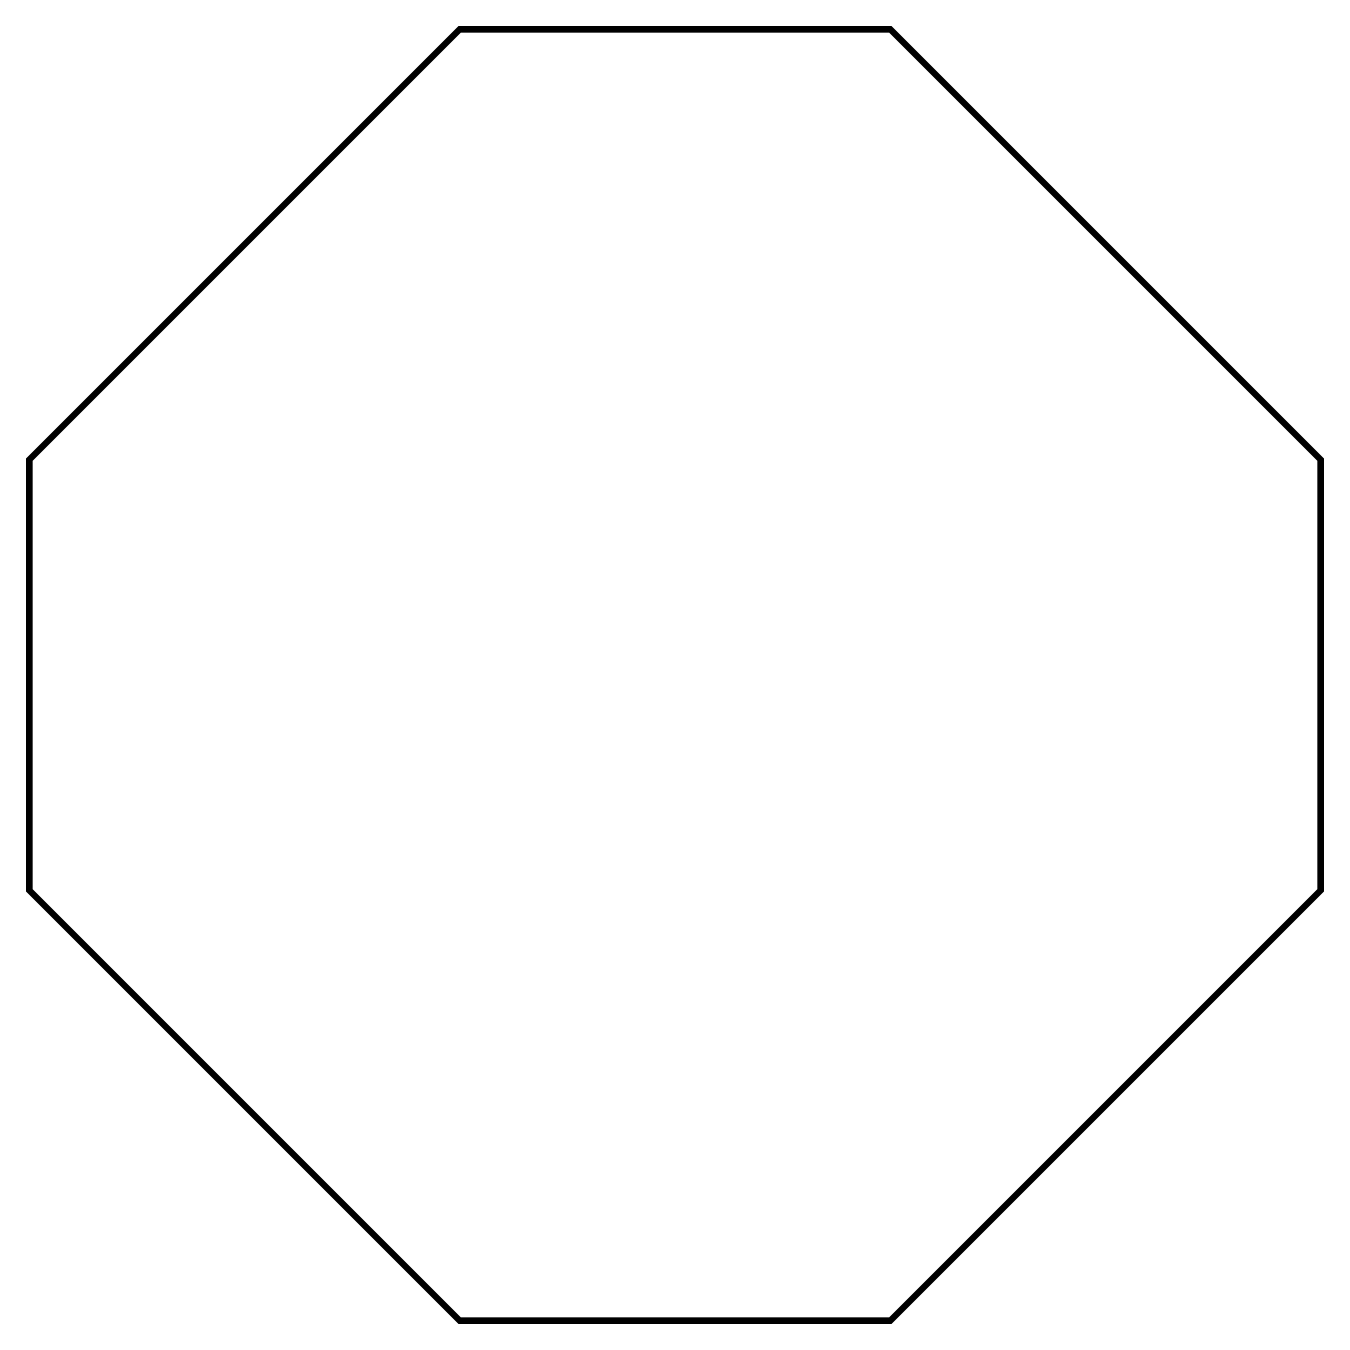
# Model space of a CAD drawing. Header units: millimetres. Extents: x -0.1 to 50.1, y -0.1 to 50.1.
import ezdxf

# ---------------------------------------------------------------- set-up
doc = ezdxf.new("R2010")
doc.units = ezdxf.units.MM
doc.layers.add('BoardOutLine', color=7, linetype='Continuous', true_color=0xff00ff)

msp = doc.modelspace()

# ---------------------------------------------------------------- linework, layer by layer
at = {"layer": 'BoardOutLine', "const_width": 0.254}
msp.add_lwpolyline([(16.667, 50.001), (33.334, 50.001), (50.001, 33.334), (50.001, 16.667), (33.334, 0), (16.667, 0), (0, 16.667), (0, 33.334), (16.667, 50.001)], close=True, dxfattribs=at)

doc.saveas('drawing.dxf')
